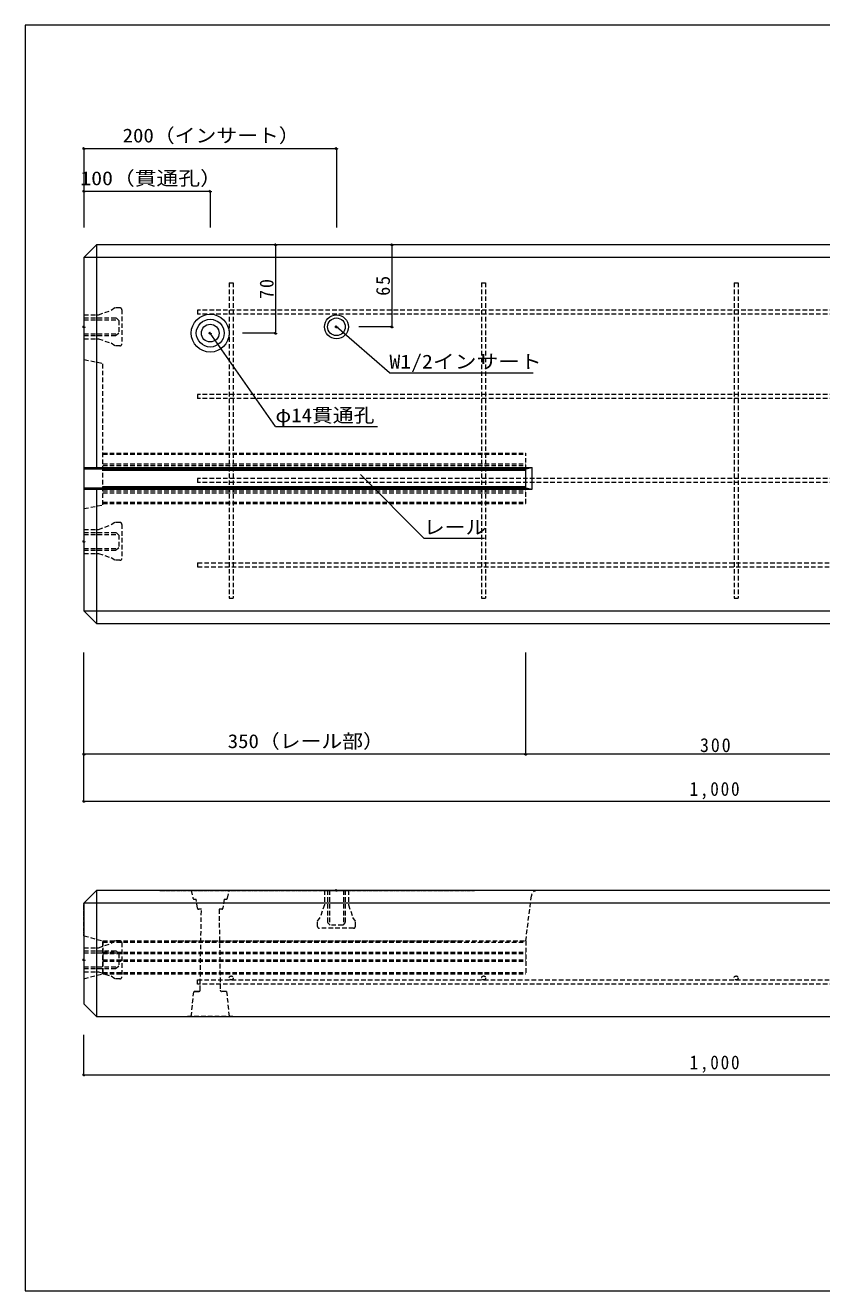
# Model space of a CAD drawing. Units: millimetres at full size, sheet at 1:3; details may follow other scales. Extents: x 891 to 2261, y -501 to 501.
# Drawn here: x 891 to 1522, y -501 to 501 of the extents above; entities that cross this region are included whole.
import ezdxf
from ezdxf.enums import TextEntityAlignment as Align

# ---------------------------------------------------------------- set-up
doc = ezdxf.new("R2010")
doc.units = ezdxf.units.MM
doc.header["$LTSCALE"] = 3
doc.header["$PDMODE"] = 32
doc.header["$PDSIZE"] = 1.5
doc.linetypes.add('DASHED1', pattern=[1.8, 1.2, -0.6])
doc.linetypes.add('USER2', pattern=[0.375, 0.25, -0.125])
doc.layers.add('0-0_0', color=4, linetype='DASHED1', lineweight=18)
doc.styles.add('ＭＳ ゴシック', font='')
doc.styles.get('ＭＳ ゴシック').set_extended_font_data('MS Gothic')

msp = doc.modelspace()

# ---------------------------------------------------------------- linework, layer by layer
at = {"layer": '0-0_0', "color": 7, "linetype": 'Continuous'}
for p, q in [((891.247, 501.26), (891.247, -501.24)), ((2261.247, 501.26), (891.247, 501.26)), ((947.734, 327.388), (937.734, 317.388)), ((1927.734, 327.388), (947.734, 327.388)), ((937.734, 317.388), (937.734, 37.388)), ((947.734, 317.388), (947.734, 150.888)), ((1927.734, 317.388), (947.734, 317.388)), ((937.734, 150.888), (937.734, 133.888)), ((937.734, 150.888), (1292.734, 150.888)), ((1292.734, 133.888), (1292.734, 150.888)), ((937.734, 149.888), (1287.734, 149.888)), ((937.734, 134.888), (1287.734, 134.888)), ((937.734, 133.888), (1292.734, 133.888)), ((947.734, 133.888), (947.734, 37.388)), ((1287.734, 134.888), (1292.734, 133.888)), ((937.734, 37.388), (947.734, 27.388)), ((947.734, 37.388), (1927.734, 37.388)), ((947.734, 27.388), (1927.734, 27.388)), ((947.734, -184.094), (937.734, -194.094)), ((947.734, -184.094), (947.734, -194.094)), ((1927.734, -184.094), (947.734, -184.094)), ((937.734, -194.094), (937.734, -274.094)), ((1937.734, -194.094), (937.734, -194.094)), ((947.734, -194.094), (947.734, -284.094)), ((937.734, -274.094), (947.734, -284.094)), ((947.734, -284.094), (1927.734, -284.094))]:
    msp.add_line(p, q, dxfattribs=at)
at = {"layer": '0-0_0', "linetype": 'Continuous'}
for p, q in [((937.734, 403.656), (1137.734, 403.656)), ((937.734, 403.656), (937.734, 341.078)), ((1137.734, 403.656), (1137.734, 341.078)), ((937.734, 369.79), (1037.734, 369.79)), ((937.734, 369.79), (937.734, 341.078)), ((1037.734, 369.79), (1037.734, 341.078)), ((1089.564, 327.388), (1063.224, 327.388)), ((1089.564, 327.388), (1089.564, 257.388)), ((1181.755, 327.388), (1155.415, 327.388)), ((1181.755, 262.388), (1181.755, 327.388)), ((1179.708, 226.05), (1137.734, 262.388)), ((1181.755, 262.388), (1155.415, 262.388)), ((1089.387, 183.511), (1037.734, 257.388)), ((1089.564, 257.388), (1063.224, 257.388)), ((1179.708, 226.05), (1293.708, 226.05)), ((1089.387, 183.511), (1170.387, 183.511)), ((952.734, 148.888), (1287.734, 148.888)), ((1206.989, 94.819), (1156.69, 145.412)), ((952.734, 135.888), (1287.734, 135.888)), ((1206.989, 94.819), (1254.989, 94.819)), ((937.734, -76.178), (937.734, 4.496)), ((937.734, -113.537), (937.734, 4.496)), ((1287.734, -76.178), (1287.734, 4.496)), ((1287.734, -76.178), (937.734, -76.178)), ((1587.734, -76.178), (1287.734, -76.178)), ((937.734, -113.537), (1937.734, -113.537)), ((937.734, -330.188), (937.734, -298.464)), ((937.734, -330.188), (1937.734, -330.188))]:
    msp.add_line(p, q, dxfattribs=at)
at = {"layer": '0-0_0'}
for p, q in [((1052.734, 297.285), (1052.734, 47.285)), ((1052.734, 297.285), (1055.934, 297.285)), ((1055.934, 297.285), (1055.934, 47.285)), ((1252.734, 297.285), (1252.734, 47.285)), ((1252.734, 297.285), (1255.934, 297.285)), ((1255.934, 297.285), (1255.934, 47.285)), ((1452.734, 297.285), (1452.734, 47.285)), ((1452.734, 297.285), (1455.934, 297.285)), ((1455.934, 297.285), (1455.934, 47.285)), ((962.089, 277.388), (959.232, 275.388)), ((966.234, 277.388), (962.089, 277.388)), ((962.089, 277.388), (962.089, 277.354)), ((967.734, 275.888), (967.734, 248.888)), ((1877.734, 275.485), (1027.734, 275.485)), ((1027.734, 275.485), (1027.734, 272.285)), ((1877.734, 272.285), (1027.734, 272.285)), ((937.734, 269.388), (963.234, 269.388)), ((937.734, 267.888), (964.734, 267.888)), ((963.234, 269.388), (965.234, 267.388)), ((965.234, 267.388), (965.234, 257.388)), ((937.734, 256.888), (964.734, 256.888)), ((937.734, 255.388), (963.234, 255.388)), ((965.234, 257.388), (963.234, 255.388)), ((962.089, 247.388), (959.232, 249.388)), ((966.234, 247.388), (962.089, 247.388)), ((937.734, 236.388), (952.734, 233.388)), ((952.734, 121.388), (952.734, 233.388)), ((1877.734, 208.818), (1027.734, 208.818)), ((1027.734, 208.818), (1027.734, 205.618)), ((1877.734, 205.618), (1027.734, 205.618)), ((952.734, 162.388), (1287.734, 162.388)), ((952.734, 161.388), (1287.734, 161.388)), ((1287.734, 122.388), (1287.734, 162.388)), ((952.734, 153.888), (1287.734, 153.888)), ((952.734, 152.388), (1287.734, 152.388)), ((1877.734, 142.151), (1027.734, 142.151)), ((1027.734, 142.151), (1027.734, 138.951)), ((952.734, 132.388), (1287.734, 132.388)), ((952.734, 130.888), (1287.734, 130.888)), ((1877.734, 138.951), (1027.734, 138.951)), ((937.734, 118.388), (952.734, 121.388)), ((952.734, 123.388), (1287.734, 123.388)), ((952.734, 122.388), (1287.734, 122.388)), ((962.089, 107.388), (959.232, 105.388)), ((966.234, 107.388), (962.089, 107.388)), ((962.089, 107.388), (962.089, 107.354)), ((967.734, 105.888), (967.734, 78.888)), ((937.734, 99.388), (963.234, 99.388)), ((937.734, 97.888), (964.734, 97.888)), ((963.234, 99.388), (965.234, 97.388)), ((965.234, 97.388), (965.234, 87.388)), ((937.734, 86.888), (964.734, 86.888)), ((937.734, 85.388), (963.234, 85.388)), ((965.234, 87.388), (963.234, 85.388)), ((962.089, 77.388), (959.232, 79.388)), ((966.234, 77.388), (962.089, 77.388)), ((1027.734, 75.485), (1877.734, 75.485)), ((1027.734, 75.485), (1027.734, 72.285)), ((1027.734, 72.285), (1877.734, 72.285)), ((1052.734, 47.285), (1055.934, 47.285)), ((1252.734, 47.285), (1255.934, 47.285)), ((1452.734, 47.285), (1455.934, 47.285)), ((1022.734, -184.094), (1024.064, -190.304)), ((1051.403, -190.304), (1052.734, -184.094)), ((1129.484, -184.094), (1145.984, -184.094)), ((1130.734, -184.094), (1130.734, -209.594)), ((1132.234, -184.094), (1132.234, -211.094)), ((1143.234, -184.094), (1143.234, -211.094)), ((1144.734, -184.094), (1144.734, -209.594)), ((1287.734, -224.094), (1292.186, -188.474)), ((1025.042, -191.094), (1026.734, -191.094)), ((1027.624, -198.218), (1026.734, -191.094)), ((1030.734, -199.094), (1028.617, -199.094)), ((1029.749, -263.11), (1030.734, -199.094)), ((1046.851, -199.094), (1044.734, -199.094)), ((1044.734, -199.094), (1045.719, -263.11)), ((1048.734, -191.094), (1047.843, -198.218)), ((1048.734, -191.094), (1050.425, -191.094)), ((1122.734, -208.449), (1124.734, -205.593)), ((1122.734, -212.594), (1122.734, -208.449)), ((1132.734, -211.594), (1130.734, -209.594)), ((1144.734, -209.594), (1142.734, -211.594)), ((1152.734, -208.449), (1150.734, -205.593)), ((1152.734, -208.449), (1152.7, -208.449)), ((1152.734, -212.594), (1152.734, -208.449)), ((937.734, -220.094), (937.734, -254.094)), ((937.734, -220.094), (952.734, -224.094)), ((1151.234, -214.094), (1124.234, -214.094)), ((1142.734, -211.594), (1132.734, -211.594)), ((952.734, -250.094), (952.734, -224.094)), ((952.734, -224.094), (952.734, -249.094)), ((952.734, -224.094), (1237.734, -224.094)), ((952.734, -225.094), (1287.734, -225.094)), ((962.089, -224.094), (959.232, -226.094)), ((966.234, -224.094), (962.089, -224.094)), ((962.089, -224.094), (962.089, -224.128)), ((967.734, -225.594), (967.734, -252.594)), ((1007.734, -224.094), (1287.734, -224.094)), ((1287.734, -224.094), (1287.734, -250.094)), ((937.734, -232.094), (963.234, -232.094)), ((937.734, -233.594), (964.734, -233.594)), ((952.734, -233.094), (1287.734, -233.094)), ((952.734, -234.094), (1287.734, -234.094)), ((952.734, -239.094), (1287.734, -239.094)), ((952.734, -240.094), (1287.734, -240.094)), ((963.234, -232.094), (965.234, -234.094)), ((965.234, -234.094), (965.234, -244.094)), ((937.734, -244.594), (964.734, -244.594)), ((937.734, -246.094), (963.234, -246.094)), ((937.734, -254.094), (952.734, -250.094)), ((952.734, -249.094), (1287.734, -249.094)), ((952.734, -250.094), (1287.734, -250.094)), ((965.234, -244.094), (963.234, -246.094)), ((962.089, -254.094), (959.232, -252.094)), ((966.234, -254.094), (962.089, -254.094)), ((1027.734, -255.094), (1877.734, -255.094)), ((1027.734, -258.294), (1027.734, -255.094)), ((1877.734, -258.294), (1027.734, -258.294)), ((1022.734, -284.094), (1024.734, -264.094)), ((1024.734, -264.094), (1028.749, -264.094)), ((1028.749, -264.094), (1024.734, -264.094)), ((1029.734, -264.094), (1029.749, -264.094)), ((1050.734, -264.094), (1046.719, -264.094)), ((1050.734, -264.094), (1052.734, -284.094)), ((1055.734, -284.094), (1019.734, -284.094))]:
    msp.add_line(p, q, dxfattribs=at)
at = {"layer": '0-0_0', "linetype": 'USER2'}
msp.add_line((1007.734, 134.888), (1287.734, 134.888), dxfattribs=at)
at = {"layer": '0-0_0', "color": 7, "linetype": 'USER2'}
for p, q in [((947.734, -184.094), (937.734, -194.094)), ((997.734, -184.094), (1247.148, -184.094)), ((937.734, -220.094), (937.734, -194.094))]:
    msp.add_line(p, q, dxfattribs=at)
at = {"layer": '0-0_0', "color": 7, "linetype": 'Continuous'}
for points in [[(891.247, -501.24), (2261.247, -501.24), (2261.247, 501.26)], [(947.734, 327.388), (947.734, 317.388), (937.734, 317.388)], [(1287.734, 134.888), (1287.734, 149.888), (1292.734, 150.888)], [(937.734, 37.388), (947.734, 37.388), (947.734, 27.388)]]:
    msp.add_lwpolyline(points, dxfattribs=at)
at = {"layer": '0-0_0'}
for points in [[(937.734, 271.888), (949.234, 271.888), (959.232, 275.388)], [(937.734, 252.888), (949.234, 252.888), (959.232, 249.388)], [(937.734, 101.888), (949.234, 101.888), (959.232, 105.388)], [(937.734, 82.888), (949.234, 82.888), (959.232, 79.388)], [(1128.234, -184.094), (1128.234, -195.594), (1124.734, -205.593)], [(1147.234, -184.094), (1147.234, -195.594), (1150.734, -205.593)], [(937.734, -229.594), (949.234, -229.594), (959.232, -226.094)], [(937.734, -248.594), (949.234, -248.594), (959.232, -252.094)]]:
    msp.add_lwpolyline(points, dxfattribs=at)
at = {"layer": '0-0_0', "color": 7, "linetype": 'Continuous'}
for centre, radius in [((1037.734, 257.388), 15), ((1137.734, 262.388), 9.5), ((1037.734, 257.388), 11), ((1037.734, 257.388), 7), ((1137.734, 262.388), 7)]:
    msp.add_circle(centre, radius, dxfattribs=at)
at = {"layer": '0-0_0'}
for centre in [(1054.334, -253.494), (1254.334, -253.494), (1454.334, -253.494)]:
    msp.add_circle(centre, 1.6, dxfattribs=at)
for centre, radius, start, end in [((966.234, 275.888), 1.5, 0, 90), ((966.231, 275.864), 1.503, 0.00069, 0.90498), ((966.234, 248.888), 1.5, 270, 0), ((966.234, 105.888), 1.5, 0, 90), ((966.231, 105.864), 1.503, 0.00069, 0.90498), ((966.234, 78.888), 1.5, 270, 0), ((1025.042, -190.094), 1, 192.09476, 270), ((1050.425, -190.094), 1, 270, 347.90524), ((1297.148, -189.094), 5, 90, 172.87498), ((1028.617, -198.094), 1, 187.12502, 270), ((1046.851, -198.094), 1, 270, 352.87498), ((1124.234, -212.594), 1.5, 180, 270), ((1151.21, -212.591), 1.503, 270.00069, 270.90498), ((1151.234, -212.594), 1.5, 270, 0), ((966.234, -225.594), 1.5, 0, 90), ((966.231, -225.618), 1.503, 0.00069, 0.90498), ((966.234, -252.594), 1.5, 270, 0), ((1028.749, -263.094), 1, 270, 359.1186), ((1046.719, -263.094), 1, 180.8814, 270)]:
    msp.add_arc(centre, radius, start, end, dxfattribs=at)
for p in [(937.734, 403.656), (1137.734, 403.656), (937.734, 369.79), (1037.734, 369.79), (1089.564, 327.388), (1181.755, 327.388), (1181.755, 262.388), (1089.564, 257.388), (937.734, -76.178), (1287.734, -76.178), (937.734, -113.537), (937.734, -330.188)]:
    msp.add_point(p, dxfattribs=at)
at = {"layer": '0-0_0', "color": 7}
for p in [(937.734, 262.388), (1137.734, 262.388), (1037.734, 257.388), (937.734, 92.388), (1137.734, -184.094), (937.734, -239.094)]:
    msp.add_point(p, dxfattribs=at)

# ---------------------------------------------------------------- texts
at = {"layer": '0-0_0', "color": 3, "style": 'ＭＳ ゴシック'}
for s, width, p in [('200（インサート）', 1.1, (968.359, 405.156)), ('100（貫通孔）', 1.15, (934.859, 371.29)), ('W1/2インサート', 1.15, (1179.708, 226.05)), ('φ14貫通孔', 1.1, (1089.387, 183.511)), ('レール', 1.1, (1206.989, 94.819)), ('350（レール部）', 1.1, (1051.609, -74.678))]:
    msp.add_text(s, height=11, dxfattribs=dict(at, width=width)).set_placement(p, align=Align.BOTTOM_LEFT)
at = {"layer": '0-0_0', "color": 3, "char_height": 11, "attachment_point": 7, "rotation": 90, "style": 'ＭＳ ゴシック'}
for s, insert in [('\\T1.21;\\W0.95;65', (1180.255, 287.013)), ('\\T1.21;\\W0.95;70', (1088.064, 284.513))]:
    msp.add_mtext(s, dxfattribs=dict(at, insert=insert))
at = {"layer": '0-0_0', "color": 3, "char_height": 11, "attachment_point": 7, "style": 'ＭＳ ゴシック'}
for s, insert in [('\\T1.21;\\W0.95;300', (1425.734, -74.678)), ('\\T1.22;\\W0.9;1,000', (1417.484, -112.037)), ('\\T1.22;\\W0.9;1,000', (1417.484, -328.688))]:
    msp.add_mtext(s, dxfattribs=dict(at, insert=insert))

doc.saveas('drawing.dxf')
